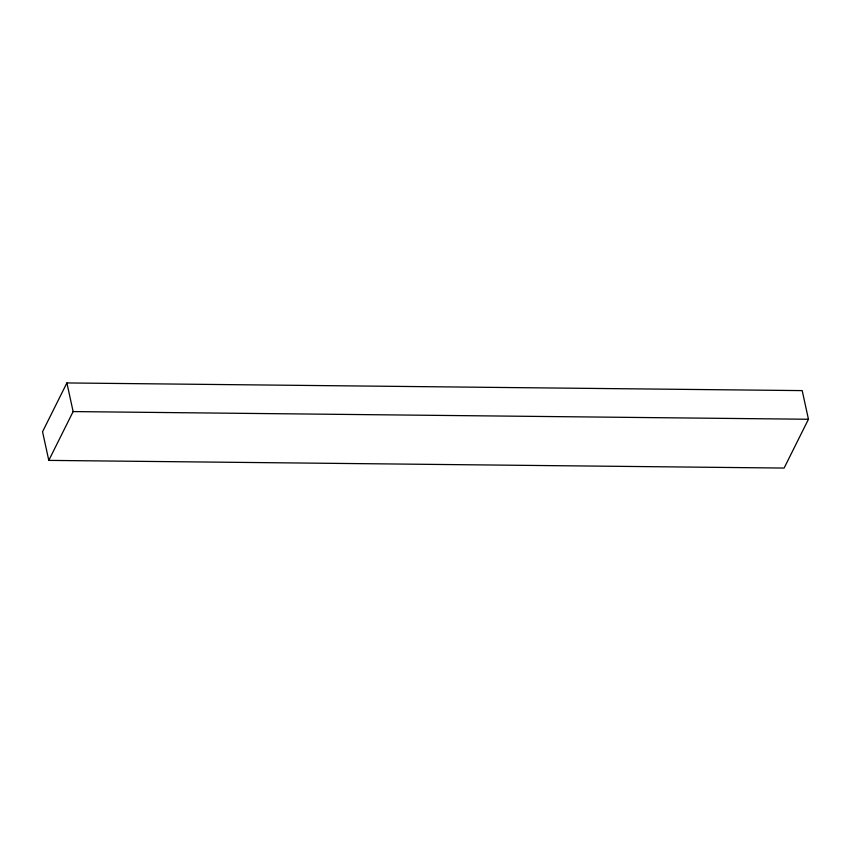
<?xml version="1.0" encoding="UTF-8"?>
<svg xmlns="http://www.w3.org/2000/svg" width="851" height="851" viewBox="0 0 851 851"><rect width="100%" height="100%" fill="white"/><g stroke="black" fill="none" stroke-linecap="round" stroke-linejoin="round"><path stroke-width="1.28" d="M66.889 382.939L42.55 431.744L48.794 460.391L784.111 468.061L808.45 419.256L802.206 390.609L66.889 382.939L73.133 411.576L48.794 460.391M73.133 411.576L808.45 419.256"/></g></svg>
